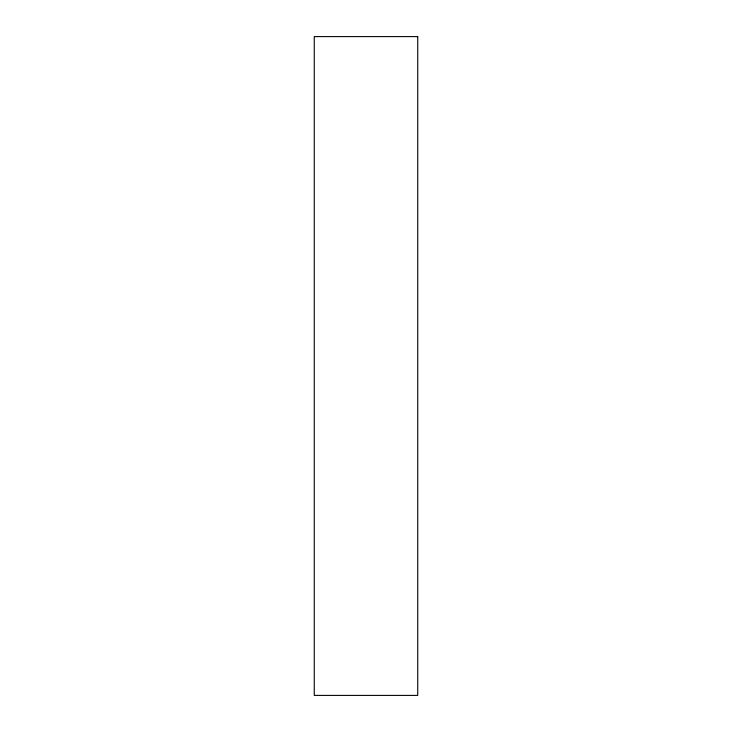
<?xml version="1.0" encoding="UTF-8"?>
<svg xmlns="http://www.w3.org/2000/svg" width="732" height="732" viewBox="0 0 732 732"><rect width="100%" height="100%" fill="white"/><g stroke="black" fill="none" stroke-linecap="round" stroke-linejoin="round"><path stroke-width="1.1" d="M417.734 36.6L314.266 36.6L314.266 695.4L417.734 695.4L417.734 36.6"/></g></svg>
